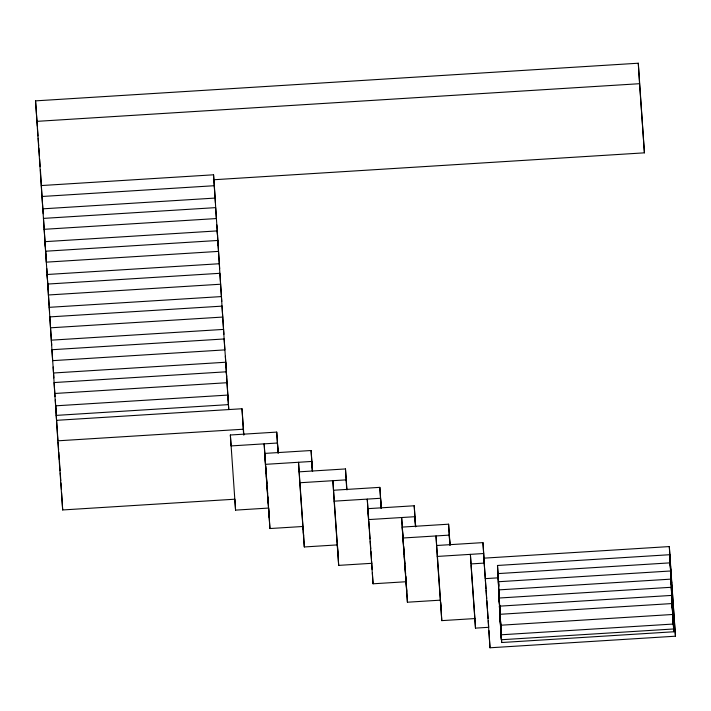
<?xml version="1.0" encoding="UTF-8"?>
<svg xmlns="http://www.w3.org/2000/svg" width="711" height="711" viewBox="0 0 711 711"><rect width="100%" height="100%" fill="white"/><g stroke="black" fill="none" stroke-linecap="round" stroke-linejoin="round"><path stroke-width="1.07" d="M45.344 246.601L35.55 100.864L638.291 63.217L644.424 152.838L213.416 179.767M36.803 121.359L639.545 83.702L644.424 152.838M41.336 185.553L213.549 174.799L214.766 192.086L216.34 218.561L44.126 229.315M40.429 170.009L42.002 196.485L214.215 185.722L215.433 203.008M42.873 208.83L215.086 198.076M218.464 251.392L46.251 262.155L44.997 241.66L217.211 230.906L219.681 268.678M219.335 263.737L47.122 274.499L49.592 312.271M48.375 294.985L220.588 284.222L221.805 301.508M49.246 307.33L221.459 296.576M222.712 317.062L219.921 273.3L47.708 284.053L50.499 327.815L222.712 317.062L223.929 334.348M51.37 340.16L223.583 329.406M53.494 372.999L225.707 362.237L228.178 400.009M53.174 367.009L54.747 393.485L226.96 382.722M228.418 404.63L227.831 395.076L55.618 405.83L56.205 415.393L228.418 404.63L228.764 409.572L226.294 371.8L54.08 382.554L55.067 396.605M56.551 420.325L242.007 408.745L243.873 435.079M55.298 399.84L57.804 440.82L243.26 429.231L243.651 434.714M278.099 452.987L277.397 443.024L231.031 445.921L230.364 434.999L276.73 432.101L278.214 453.129M312.582 471.553L311.098 450.516L264.732 453.414L269.265 517.617M265.559 463.776L264.154 443.851L265.407 464.345L311.765 461.448L312.476 471.411M299.109 471.837L345.475 468.94L346.959 489.968M303.633 536.032L298.522 462.274L299.775 482.76L346.141 479.863M333.477 490.252L379.843 487.355L381.327 508.383M57.804 440.82L62.684 509.956L234.897 499.202L235.563 510.125L268.678 508.054L269.931 528.54L303.055 526.478L303.25 529.659M338.009 554.456L332.89 480.689L334.143 501.175L380.509 498.278L381.212 508.241M415.695 526.807L414.211 505.77L367.845 508.667L373.044 583.793L406.168 581.731L407.421 602.217L440.536 600.146M450.072 545.221L448.588 524.194L402.222 527.091L406.745 591.285M403.51 544.093L401.635 517.528L402.888 538.014L449.254 535.116L449.956 545.079M299.775 482.76L304.308 546.963L337.423 544.893M436.59 545.506L482.956 542.609L484.049 558.108M441.122 609.709L436.003 535.943L437.256 556.429L483.622 553.531M334.143 501.175L338.676 565.378L371.791 563.308L372.182 569.68M483.862 558.162L669.318 546.572L675.45 636.203L489.995 647.783L483.862 558.162L485.249 577.91M471.002 563.219L470.38 554.367L470.958 563.921L484.209 563.094L482.956 542.609M498.02 574.212L497.487 565.467L669.7 554.713L675.45 636.203M499.504 602.235L497.869 573.608L670.082 562.854L671.584 582.922L670.917 572M485.115 578.647L498.358 577.821M671.966 591.063L670.464 570.995L498.251 581.749L498.784 589.312M500.171 614.26L498.633 589.89L670.846 579.136L672.73 607.345L671.477 586.859M500.206 617.459L499.015 598.031L671.228 587.277L672.446 604.563M500.651 626.658L499.398 606.172L671.611 595.418L673.113 615.486L670.464 570.995M499.78 614.313L671.993 603.559L673.877 631.768L501.664 642.522L499.78 614.313L501.033 634.799L501.379 639.74L673.593 628.977L671.993 603.559M437.256 556.429L441.789 620.632L474.904 618.561L475.49 628.124L488.741 627.298L488.27 620.659M500.446 625.245L672.659 614.482M501.033 634.799L673.246 624.045M671.131 581.918L672.348 599.204L669.7 554.713M672.277 606.341L673.495 623.627L671.228 587.277M497.487 565.467L498.02 573.03M498.251 576.274L498.767 585.037M499.22 591.525L499.38 593.685L499.246 591.499M497.869 573.608L498.784 586.575M498.935 591.472L499.469 599.035L499.015 591.596M498.918 592.681L499.451 600.244M499.833 605.639L500.135 609.967L499.869 605.594M498.633 589.89L499.513 603.781M500.215 613.78L499.7 605.017L500.188 612.642M499.015 598.031L500.162 614.331M499.398 606.172L500.162 616.979M500.384 620.214L500.9 626.24L500.571 620.783M500.064 617.104L500.908 628.986M501.282 634.381L501.131 632.221L501.664 642.522M485.409 580.105L486.004 588.557M486.102 589.988L486.706 598.52M486.866 600.733L487.417 608.643M487.568 610.696L488.119 618.517M471.153 565.432L474.904 618.561M470.958 563.921L475.49 628.124M415.588 526.664L414.877 516.701L368.52 519.599L367.267 499.113L368.671 519.03M403.661 546.306L404.212 554.056M404.363 556.269L404.915 564.019M405.074 566.232L405.617 573.981M405.777 576.194L406.168 581.731M402.888 538.014L407.421 602.217M368.822 521.243L369.373 528.993M369.524 531.206L370.075 538.956M370.235 541.169L370.778 548.919M370.938 551.132L371.48 558.882M371.64 561.095L371.791 563.308M265.71 465.989L266.261 473.739M266.412 475.952L266.963 483.702M267.194 487.026L267.665 493.665M267.896 496.989L268.367 503.628M265.407 464.345L269.931 528.54M217.557 235.848L215.673 207.63L43.46 218.393L45.931 256.164M226.054 367.178L224.169 338.969L51.956 349.723L53.84 377.932M230.364 434.999L235.563 510.125M35.55 100.864L37.328 126.114M37.487 128.309L38.03 135.988M38.181 138.183L38.723 145.862M38.883 148.057L39.425 155.745M39.656 159.033L40.198 166.721M42.002 196.485L43.22 213.771M47.468 279.432L45.584 251.223L217.797 240.469L220.588 284.222M50.499 327.815L51.716 345.102M54.747 393.485L55.965 410.771M56.205 415.393L57.947 440.082M58.098 442.278L58.64 449.956M58.8 452.152L59.342 459.839M59.493 462.034L60.115 470.815M60.266 473.011L60.808 480.689M60.968 482.885L61.43 489.47M669.318 546.572L670.571 567.058M670.082 562.854L671.335 583.34M671.611 595.418L673.877 631.768M638.291 63.217L639.545 83.702M498.153 576.399L498.74 585.962M500.42 620.268L500.873 629.475M500.793 630.177L501.379 639.74M488.937 630.533L489.995 647.783M448.588 524.194L449.841 544.679M440.669 602.27L441.789 620.632M414.211 505.77L415.464 526.256M379.843 487.355L381.096 507.841M372.377 572.87L373.044 583.793M345.475 468.94L346.728 489.426M337.485 545.95L338.676 565.378M311.098 450.516L312.351 471.002M303.375 531.784L304.308 546.963M276.73 432.101L277.983 452.587M242.007 408.745L243.26 429.231M225.387 356.247L226.64 376.741M216.891 224.916L218.144 245.402M213.549 174.799L214.215 185.722M61.626 492.705L62.684 509.956M46.802 268.509L48.055 288.995M222.045 306.13L49.832 316.893L52.623 360.655L224.836 349.892L222.045 306.13"/></g></svg>
